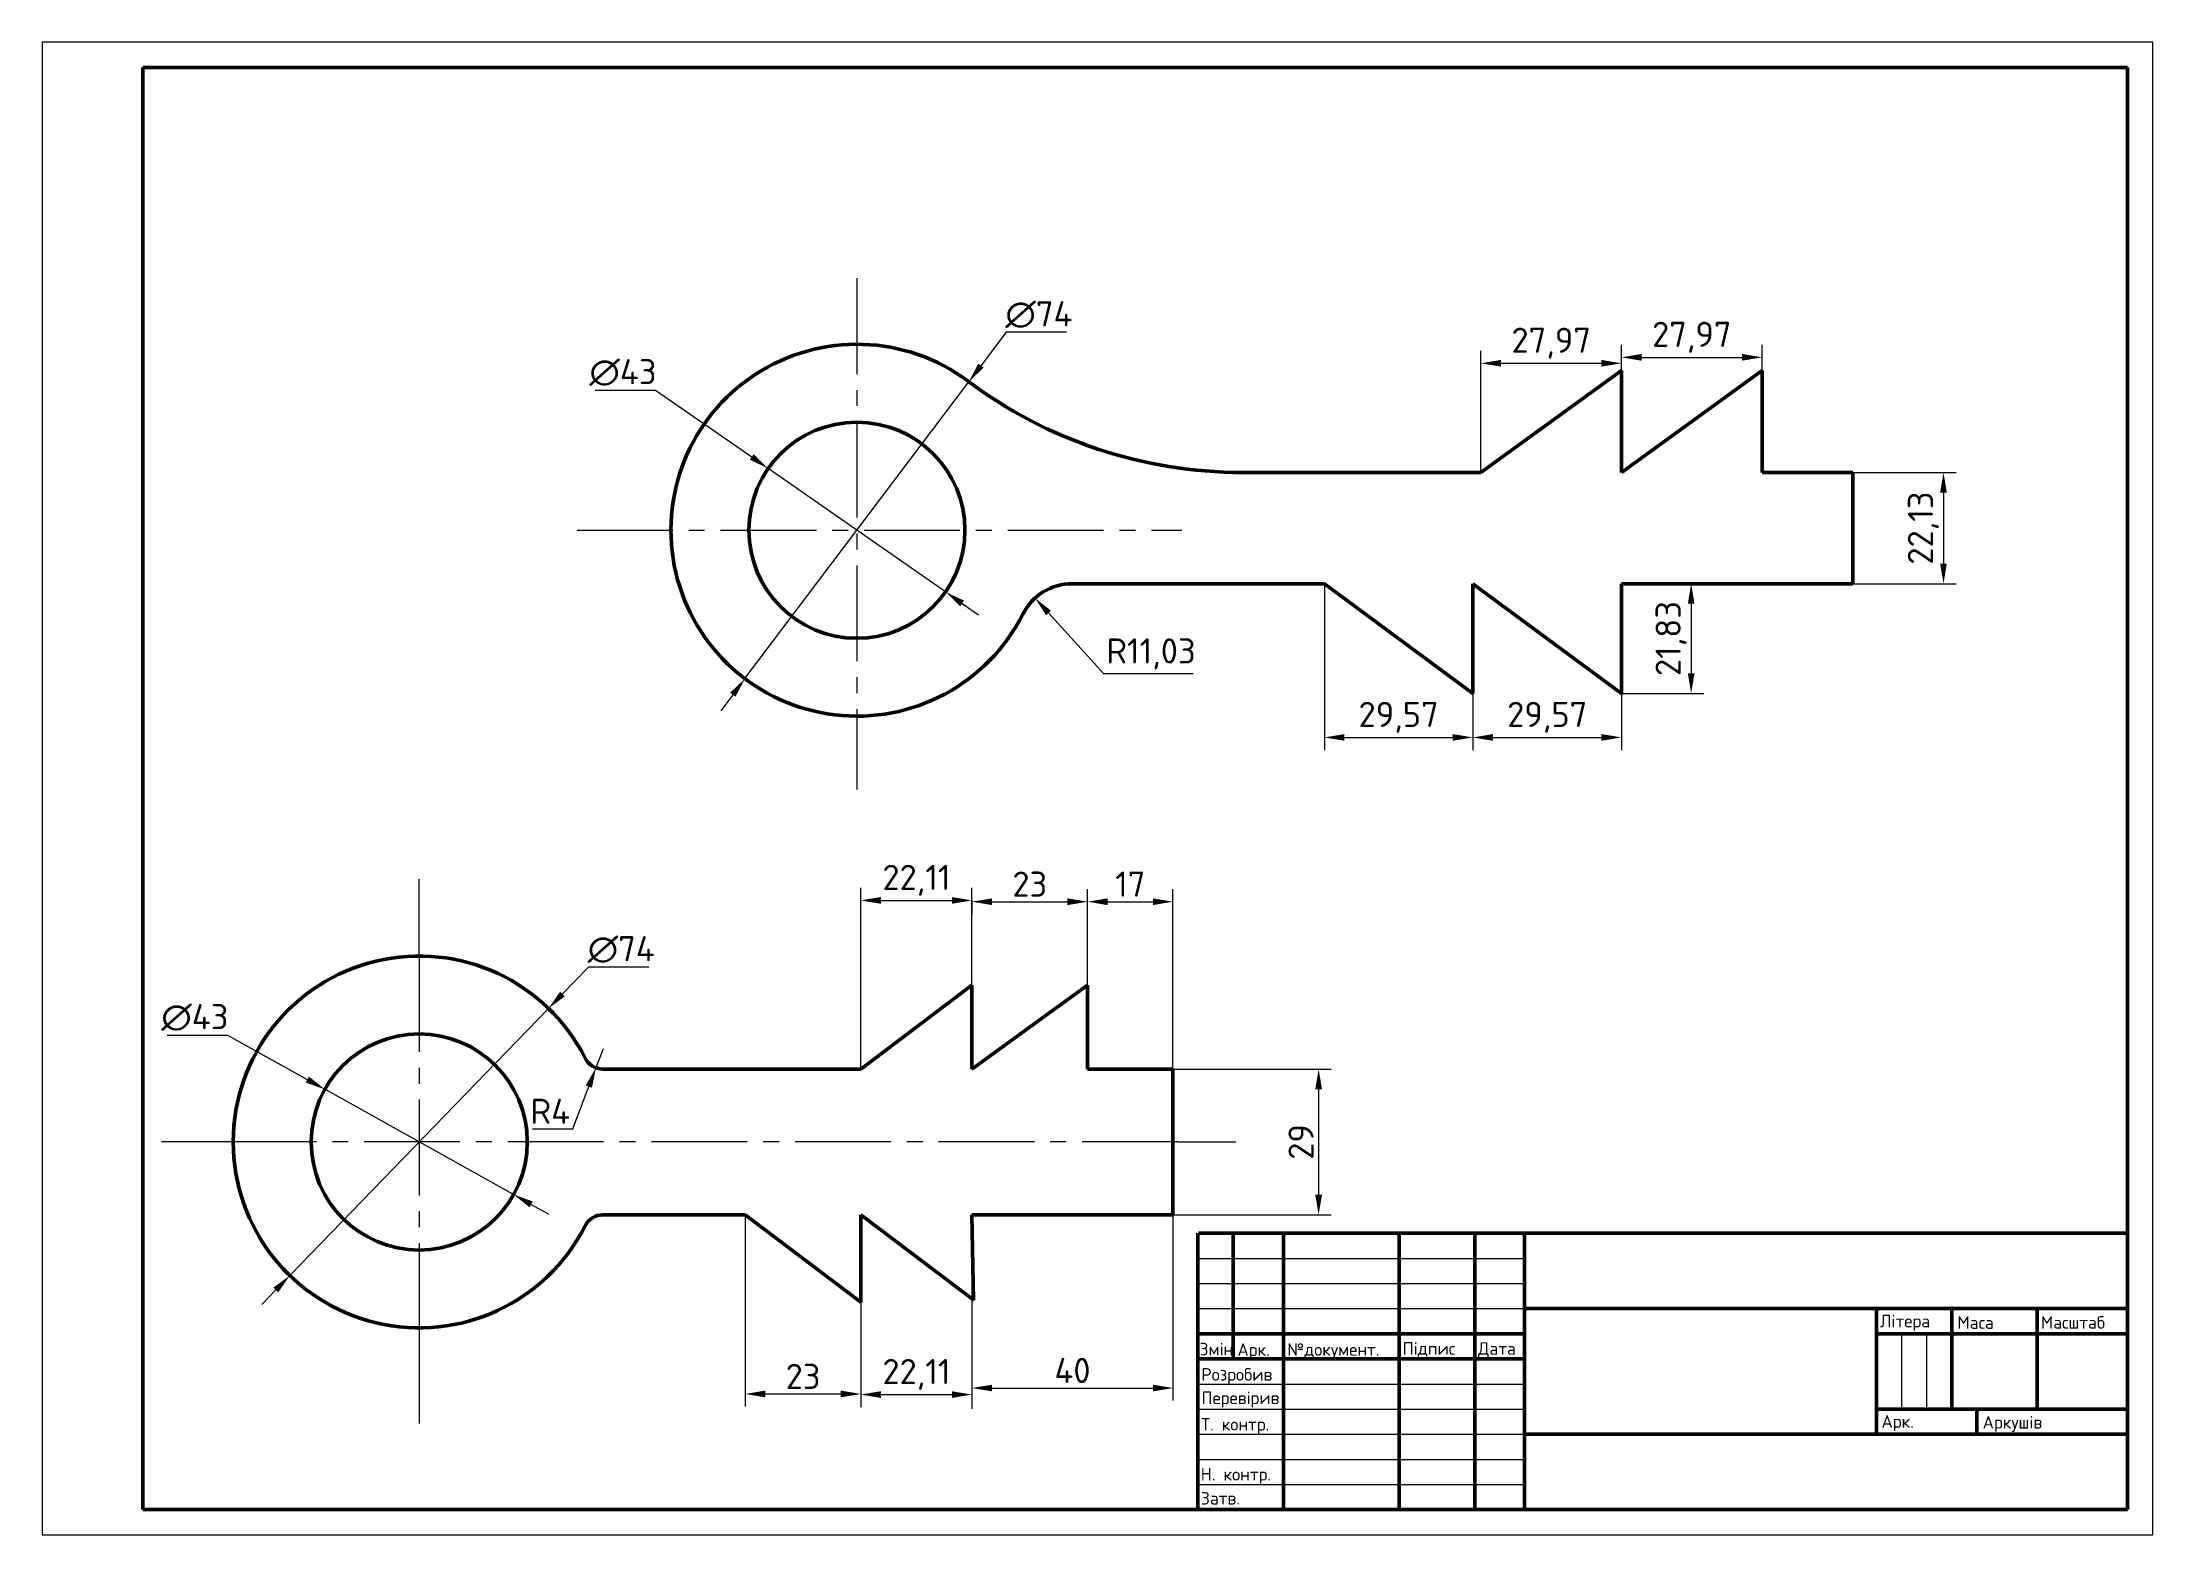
# Model space of a CAD drawing. Header units: millimetres. Extents: x 0 to 420, y 0 to 297.
import ezdxf

# ---------------------------------------------------------------- set-up
doc = ezdxf.new("R2010")
doc.units = ezdxf.units.MM
doc.linetypes.add('CENTER2', pattern=[28.575, 19.05, -3.175, 3.175, -3.175])
for name, color, linetype in [('dim', 171, 'Continuous'), ('dopom', 11, 'Continuous'), ('osi', 51, 'CENTER2'), ('r-text', 45, 'Continuous')]:
    doc.layers.add(name, color=color, linetype=linetype)
for name, color, linetype, lineweight in [('kontyr', 123, 'Continuous', 70), ('r-kontyr', 93, 'Continuous', 70), ('r-tonka', 151, 'Continuous', 25)]:
    doc.layers.add(name, color=color, linetype=linetype, lineweight=lineweight)
doc.styles.add('ДСТУ', font='isocpeur.ttf', dxfattribs={"height": 5})
doc.dimstyles.new('ДСТУ', dxfattribs={"dimtxt": 2.5, "dimasz": 4, "dimexe": 2.5, "dimexo": 0, "dimgap": 1, "dimtad": 1, "dimtoh": 1, "dimtxsty": 'ДСТУ', "dimcen": 2.5, "dimadec": 0, "dimazin": 0, "dimtfac": 1, "dimtmove": 0, "dimatfit": 3, "dimfxl": 1, "dimarcsym": 0})

# ---------------------------------------------------------------- blocks, each defined once
blk = doc.blocks.new('*D30')
at = {"layer": 'Defpoints', "color": 0, "transparency": 16777216}
for p in [(56.24, 88.64), (93.8, 67.7)]:
    blk.add_point(p, dxfattribs=at)
at = {"layer": 'dim', "color": 0, "lineweight": -2, "transparency": 16777216}
for p, q in [((24.87, 99.44), (36.87, 99.44)), ((36.87, 99.44), (52.75, 90.58)), ((93.8, 67.7), (56.24, 88.64)), ((97.29, 65.75), (100.79, 63.8))]:
    blk.add_line(p, q, dxfattribs=at)
at = {"layer": 'dim', "color": 0, "transparency": 16777216}
for points in [[(53.07, 91.17), (52.42, 90), (56.24, 88.64)], [(97.62, 66.33), (96.97, 65.17), (93.8, 67.7)]]:
    blk.add_solid(points, dxfattribs=at)
at = {"layer": 'dim', "color": 0, "transparency": 16777216, "insert": (30.37, 102.94), "char_height": 5, "attachment_point": 5, "style": 'ДСТУ'}
blk.add_mtext('∅43', dxfattribs=at)
blk = doc.blocks.new('*D31')
at = {"layer": 'Defpoints', "color": 0, "transparency": 16777216}
for p in [(100.76, 104.74), (49.28, 51.59)]:
    blk.add_point(p, dxfattribs=at)
at = {"layer": 'dim', "color": 0, "lineweight": -2, "transparency": 16777216}
for p, q in [((108.72, 112.96), (103.54, 107.62)), ((120.72, 112.96), (108.72, 112.96)), ((49.28, 51.59), (100.76, 104.74)), ((46.49, 48.72), (43.71, 45.84))]:
    blk.add_line(p, q, dxfattribs=at)
at = {"layer": 'dim', "color": 0, "transparency": 16777216}
for points in [[(103.07, 108.08), (104.02, 107.15), (100.76, 104.74)], [(46.02, 49.18), (46.97, 48.25), (49.28, 51.59)]]:
    blk.add_solid(points, dxfattribs=at)
at = {"layer": 'dim', "color": 0, "transparency": 16777216, "insert": (115.22, 116.46), "char_height": 5, "attachment_point": 5, "style": 'ДСТУ'}
blk.add_mtext('∅74', dxfattribs=at)
blk = doc.blocks.new('*D32')
at = {"layer": 'Defpoints', "color": 0, "transparency": 16777216}
for p in [(185.02, 126.23), (162.91, 92.67), (185.02, 92.67)]:
    blk.add_point(p, dxfattribs=at)
at = {"layer": 'dim', "color": 0, "lineweight": -2, "transparency": 16777216}
for p, q in [((162.91, 92.67), (162.91, 128.73)), ((166.91, 126.23), (181.02, 126.23)), ((185.02, 92.67), (185.02, 128.73))]:
    blk.add_line(p, q, dxfattribs=at)
at = {"layer": 'dim', "color": 0, "transparency": 16777216}
for points in [[(166.91, 126.9), (166.91, 125.56), (162.91, 126.23)], [(181.02, 126.9), (181.02, 125.56), (185.02, 126.23)]]:
    blk.add_solid(points, dxfattribs=at)
at = {"layer": 'dim', "color": 0, "transparency": 16777216, "insert": (173.97, 130.23), "char_height": 5, "attachment_point": 5, "style": 'ДСТУ'}
blk.add_mtext('22,11', dxfattribs=at)
blk = doc.blocks.new('*D33')
at = {"layer": 'Defpoints', "color": 0, "transparency": 16777216}
for p in [(139.91, 63.67), (162.91, 63.67), (162.91, 28.02)]:
    blk.add_point(p, dxfattribs=at)
at = {"layer": 'dim', "color": 0, "lineweight": -2, "transparency": 16777216}
for p, q in [((139.91, 63.67), (139.91, 25.52)), ((162.91, 63.67), (162.91, 25.52)), ((143.91, 28.02), (158.91, 28.02))]:
    blk.add_line(p, q, dxfattribs=at)
at = {"layer": 'dim', "color": 0, "transparency": 16777216}
for points in [[(143.91, 28.69), (143.91, 27.35), (139.91, 28.02)], [(158.91, 28.69), (158.91, 27.35), (162.91, 28.02)]]:
    blk.add_solid(points, dxfattribs=at)
at = {"layer": 'dim', "color": 0, "transparency": 16777216, "insert": (151.41, 31.52), "char_height": 5, "attachment_point": 5, "style": 'ДСТУ'}
blk.add_mtext('23', dxfattribs=at)
blk = doc.blocks.new('*D34')
at = {"layer": 'Defpoints', "color": 0, "transparency": 16777216}
for p in [(162.91, 63.67), (185.02, 63.67), (185.02, 27.9)]:
    blk.add_point(p, dxfattribs=at)
at = {"layer": 'dim', "color": 0, "lineweight": -2, "transparency": 16777216}
for p, q in [((162.91, 63.67), (162.91, 25.4)), ((185.02, 63.67), (185.02, 25.4)), ((166.91, 27.9), (181.02, 27.9))]:
    blk.add_line(p, q, dxfattribs=at)
at = {"layer": 'dim', "color": 0, "transparency": 16777216}
for points in [[(166.91, 28.56), (166.91, 27.23), (162.91, 27.9)], [(181.02, 28.56), (181.02, 27.23), (185.02, 27.9)]]:
    blk.add_solid(points, dxfattribs=at)
at = {"layer": 'dim', "color": 0, "transparency": 16777216, "insert": (173.97, 31.9), "char_height": 5, "attachment_point": 5, "style": 'ДСТУ'}
blk.add_mtext('22,11', dxfattribs=at)
blk = doc.blocks.new('*D35')
at = {"layer": 'Defpoints', "color": 0, "transparency": 16777216}
for p in [(185.02, 126.23), (208.02, 125.97), (208.02, 101.67)]:
    blk.add_point(p, dxfattribs=at)
at = {"layer": 'dim', "color": 0, "lineweight": -2, "transparency": 16777216}
for p, q in [((185.02, 126.23), (185.02, 123.47)), ((208.02, 101.67), (208.02, 128.47)), ((189.02, 125.97), (204.02, 125.97))]:
    blk.add_line(p, q, dxfattribs=at)
at = {"layer": 'dim', "color": 0, "transparency": 16777216}
for points in [[(189.02, 126.64), (189.02, 125.3), (185.02, 125.97)], [(204.02, 126.64), (204.02, 125.3), (208.02, 125.97)]]:
    blk.add_solid(points, dxfattribs=at)
at = {"layer": 'dim', "color": 0, "transparency": 16777216, "insert": (196.52, 129.47), "char_height": 5, "attachment_point": 5, "style": 'ДСТУ'}
blk.add_mtext('23', dxfattribs=at)
blk = doc.blocks.new('*D36')
at = {"layer": 'Defpoints', "color": 0, "transparency": 16777216}
for p in [(225.02, 125.97), (208.02, 92.67), (225.02, 92.67)]:
    blk.add_point(p, dxfattribs=at)
at = {"layer": 'dim', "color": 0, "lineweight": -2, "transparency": 16777216}
for p, q in [((208.02, 92.67), (208.02, 128.47)), ((225.02, 92.67), (225.02, 128.47)), ((212.02, 125.97), (221.02, 125.97))]:
    blk.add_line(p, q, dxfattribs=at)
at = {"layer": 'dim', "color": 0, "transparency": 16777216}
for points in [[(212.02, 126.64), (212.02, 125.3), (208.02, 125.97)], [(221.02, 126.64), (221.02, 125.3), (225.02, 125.97)]]:
    blk.add_solid(points, dxfattribs=at)
at = {"layer": 'dim', "color": 0, "transparency": 16777216, "insert": (216.52, 129.47), "char_height": 5, "attachment_point": 5, "style": 'ДСТУ'}
blk.add_mtext('17', dxfattribs=at)
blk = doc.blocks.new('*D37')
at = {"layer": 'Defpoints', "color": 0, "transparency": 16777216}
for p in [(185.02, 63.67), (225.02, 63.67), (225.02, 29.2)]:
    blk.add_point(p, dxfattribs=at)
at = {"layer": 'dim', "color": 0, "lineweight": -2, "transparency": 16777216}
for p, q in [((185.02, 63.67), (185.02, 26.7)), ((225.02, 63.67), (225.02, 26.7)), ((189.02, 29.2), (221.02, 29.2))]:
    blk.add_line(p, q, dxfattribs=at)
at = {"layer": 'dim', "color": 0, "transparency": 16777216}
for points in [[(189.02, 29.86), (189.02, 28.53), (185.02, 29.2)], [(221.02, 29.86), (221.02, 28.53), (225.02, 29.2)]]:
    blk.add_solid(points, dxfattribs=at)
at = {"layer": 'dim', "color": 0, "transparency": 16777216, "insert": (205.02, 32.7), "char_height": 5, "attachment_point": 5, "style": 'ДСТУ'}
blk.add_mtext('40', dxfattribs=at)
blk = doc.blocks.new('*D38')
at = {"layer": 'Defpoints', "color": 0, "transparency": 16777216}
for p in [(225.02, 92.67), (225.02, 63.67), (254, 63.67)]:
    blk.add_point(p, dxfattribs=at)
at = {"layer": 'dim', "color": 0, "lineweight": -2, "transparency": 16777216}
for p, q in [((225.02, 92.67), (256.5, 92.67)), ((254, 88.67), (254, 67.67)), ((225.02, 63.67), (256.5, 63.67))]:
    blk.add_line(p, q, dxfattribs=at)
at = {"layer": 'dim', "color": 0, "transparency": 16777216}
for points in [[(253.34, 88.67), (254.67, 88.67), (254, 92.67)], [(253.34, 67.67), (254.67, 67.67), (254, 63.67)]]:
    blk.add_solid(points, dxfattribs=at)
at = {"layer": 'dim', "color": 0, "transparency": 16777216, "insert": (250.5, 78.17), "char_height": 5, "attachment_point": 5, "rotation": 90, "style": 'ДСТУ'}
blk.add_mtext('29', dxfattribs=at)
blk = doc.blocks.new('*D39')
at = {"layer": 'Defpoints', "color": 0, "transparency": 16777216}
for p in [(111.61, 96.67), (110.19, 92.93)]:
    blk.add_point(p, dxfattribs=at)
at = {"layer": 'dim', "color": 0, "lineweight": -2, "transparency": 16777216}
for p, q in [((111.61, 96.67), (110.19, 92.93)), ((105.59, 80.77), (108.78, 89.18)), ((97.59, 80.77), (105.59, 80.77))]:
    blk.add_line(p, q, dxfattribs=at)
at = {"layer": 'dim', "color": 0, "transparency": 16777216}
blk.add_solid([(108.15, 89.42), (109.4, 88.95), (110.19, 92.93)], dxfattribs=at)
at = {"layer": 'dim', "color": 0, "transparency": 16777216, "insert": (101.09, 84.27), "char_height": 5, "attachment_point": 5, "style": 'ДСТУ'}
blk.add_mtext('R4', dxfattribs=at)
blk = doc.blocks.new('*D21')
at = {"layer": 'Defpoints', "color": 0, "transparency": 16777216}
for p in [(144.47, 212.18), (179.76, 187.62)]:
    blk.add_point(p, dxfattribs=at)
at = {"layer": 'dim', "color": 0, "lineweight": -2, "transparency": 16777216}
for p, q in [((110.06, 227.78), (122.06, 227.78)), ((122.06, 227.78), (141.19, 214.47)), ((179.76, 187.62), (144.47, 212.18)), ((183.05, 185.33), (186.33, 183.05))]:
    blk.add_line(p, q, dxfattribs=at)
at = {"layer": 'dim', "color": 0, "transparency": 16777216}
for points in [[(141.57, 215.01), (140.81, 213.92), (144.47, 212.18)], [(183.43, 185.88), (182.67, 184.78), (179.76, 187.62)]]:
    blk.add_solid(points, dxfattribs=at)
at = {"layer": 'dim', "color": 0, "transparency": 16777216, "insert": (115.56, 231.28), "char_height": 5, "attachment_point": 5, "style": 'ДСТУ'}
blk.add_mtext('∅43', dxfattribs=at)
blk = doc.blocks.new('*D22')
at = {"layer": 'Defpoints', "color": 0, "transparency": 16777216}
for p in [(184.4, 229.44), (139.84, 170.36)]:
    blk.add_point(p, dxfattribs=at)
at = {"layer": 'dim', "color": 0, "lineweight": -2, "transparency": 16777216}
for p, q in [((191.84, 239.3), (186.81, 232.63)), ((203.84, 239.3), (191.84, 239.3)), ((139.84, 170.36), (184.4, 229.44)), ((137.43, 167.16), (135.02, 163.97))]:
    blk.add_line(p, q, dxfattribs=at)
blk.add_arc((162.12, 199.9), 37, 49.1046, 53.1969, dxfattribs=at)
at = {"layer": 'dim', "color": 0, "transparency": 16777216}
for points in [[(186.27, 233.03), (187.34, 232.23), (184.4, 229.44)], [(136.9, 167.57), (137.96, 166.76), (139.84, 170.36)]]:
    blk.add_solid(points, dxfattribs=at)
at = {"layer": 'dim', "color": 0, "transparency": 16777216, "insert": (198.34, 242.8), "char_height": 5, "attachment_point": 5, "style": 'ДСТУ'}
blk.add_mtext('∅74', dxfattribs=at)
blk = doc.blocks.new('*D23')
at = {"layer": 'Defpoints', "color": 0, "transparency": 16777216}
for p in [(360.28, 211.39), (360.28, 189.25), (378.35, 189.25)]:
    blk.add_point(p, dxfattribs=at)
at = {"layer": 'dim', "color": 0, "lineweight": -2, "transparency": 16777216}
for p, q in [((360.28, 211.39), (380.85, 211.39)), ((378.35, 207.39), (378.35, 193.25)), ((360.28, 189.25), (380.85, 189.25))]:
    blk.add_line(p, q, dxfattribs=at)
at = {"layer": 'dim', "color": 0, "transparency": 16777216}
for points in [[(377.68, 207.39), (379.01, 207.39), (378.35, 211.39)], [(377.68, 193.25), (379.01, 193.25), (378.35, 189.25)]]:
    blk.add_solid(points, dxfattribs=at)
at = {"layer": 'dim', "color": 0, "transparency": 16777216, "insert": (374.35, 200.32), "char_height": 5, "attachment_point": 5, "rotation": 90, "style": 'ДСТУ'}
blk.add_mtext('22,13', dxfattribs=at)
blk = doc.blocks.new('*D24')
at = {"layer": 'Defpoints', "color": 0, "transparency": 16777216}
for p in [(255.14, 189.25), (284.71, 189.25), (284.71, 158.66)]:
    blk.add_point(p, dxfattribs=at)
at = {"layer": 'dim', "color": 0, "lineweight": -2, "transparency": 16777216}
for p, q in [((255.14, 189.25), (255.14, 156.16)), ((284.71, 189.25), (284.71, 156.16)), ((259.14, 158.66), (280.71, 158.66))]:
    blk.add_line(p, q, dxfattribs=at)
at = {"layer": 'dim', "color": 0, "transparency": 16777216}
for points in [[(259.14, 159.33), (259.14, 158), (255.14, 158.66)], [(280.71, 159.33), (280.71, 158), (284.71, 158.66)]]:
    blk.add_solid(points, dxfattribs=at)
at = {"layer": 'dim', "color": 0, "transparency": 16777216, "insert": (269.92, 162.66), "char_height": 5, "attachment_point": 5, "style": 'ДСТУ'}
blk.add_mtext('29,57', dxfattribs=at)
blk = doc.blocks.new('*D25')
at = {"layer": 'Defpoints', "color": 0, "transparency": 16777216}
for p in [(284.71, 189.25), (314.27, 189.25), (314.27, 158.66)]:
    blk.add_point(p, dxfattribs=at)
at = {"layer": 'dim', "color": 0, "lineweight": -2, "transparency": 16777216}
for p, q in [((284.71, 189.25), (284.71, 156.16)), ((314.27, 189.25), (314.27, 156.16)), ((288.71, 158.66), (310.27, 158.66))]:
    blk.add_line(p, q, dxfattribs=at)
at = {"layer": 'dim', "color": 0, "transparency": 16777216}
for points in [[(288.71, 159.33), (288.71, 158), (284.71, 158.66)], [(310.27, 159.33), (310.27, 158), (314.27, 158.66)]]:
    blk.add_solid(points, dxfattribs=at)
at = {"layer": 'dim', "color": 0, "transparency": 16777216, "insert": (299.49, 162.66), "char_height": 5, "attachment_point": 5, "style": 'ДСТУ'}
blk.add_mtext('29,57', dxfattribs=at)
blk = doc.blocks.new('*D26')
at = {"layer": 'Defpoints', "color": 0, "transparency": 16777216}
for p in [(314.27, 233.11), (286.3, 211.39), (314.27, 211.39)]:
    blk.add_point(p, dxfattribs=at)
at = {"layer": 'dim', "color": 0, "lineweight": -2, "transparency": 16777216}
for p, q in [((286.3, 211.39), (286.3, 235.61)), ((314.27, 211.39), (314.27, 235.61)), ((290.3, 233.11), (310.27, 233.11))]:
    blk.add_line(p, q, dxfattribs=at)
at = {"layer": 'dim', "color": 0, "transparency": 16777216}
for points in [[(290.3, 233.78), (290.3, 232.45), (286.3, 233.11)], [(310.27, 233.78), (310.27, 232.45), (314.27, 233.11)]]:
    blk.add_solid(points, dxfattribs=at)
at = {"layer": 'dim', "color": 0, "transparency": 16777216, "insert": (300.29, 237.11), "char_height": 5, "attachment_point": 5, "style": 'ДСТУ'}
blk.add_mtext('27,97', dxfattribs=at)
blk = doc.blocks.new('*D27')
at = {"layer": 'Defpoints', "color": 0, "transparency": 16777216}
for p in [(342.24, 234.29), (314.27, 211.39), (342.24, 211.39)]:
    blk.add_point(p, dxfattribs=at)
at = {"layer": 'dim', "color": 0, "lineweight": -2, "transparency": 16777216}
for p, q in [((314.27, 211.39), (314.27, 236.79)), ((342.24, 211.39), (342.24, 236.79)), ((318.27, 234.29), (338.24, 234.29))]:
    blk.add_line(p, q, dxfattribs=at)
at = {"layer": 'dim', "color": 0, "transparency": 16777216}
for points in [[(318.27, 234.96), (318.27, 233.63), (314.27, 234.29)], [(338.24, 234.96), (338.24, 233.63), (342.24, 234.29)]]:
    blk.add_solid(points, dxfattribs=at)
at = {"layer": 'dim', "color": 0, "transparency": 16777216, "insert": (328.26, 238.29), "char_height": 5, "attachment_point": 5, "style": 'ДСТУ'}
blk.add_mtext('27,97', dxfattribs=at)
blk = doc.blocks.new('*D28')
at = {"layer": 'Defpoints', "color": 0, "transparency": 16777216}
for p in [(314.27, 189.25), (314.27, 167.43), (328.14, 167.43)]:
    blk.add_point(p, dxfattribs=at)
at = {"layer": 'dim', "color": 0, "lineweight": -2, "transparency": 16777216}
for p, q in [((314.27, 189.25), (330.64, 189.25)), ((328.14, 185.25), (328.14, 171.43)), ((314.27, 167.43), (330.64, 167.43))]:
    blk.add_line(p, q, dxfattribs=at)
at = {"layer": 'dim', "color": 0, "transparency": 16777216}
for points in [[(327.48, 185.25), (328.81, 185.25), (328.14, 189.25)], [(327.48, 171.43), (328.81, 171.43), (328.14, 167.43)]]:
    blk.add_solid(points, dxfattribs=at)
at = {"layer": 'dim', "color": 0, "transparency": 16777216, "insert": (324.14, 178.34), "char_height": 5, "attachment_point": 5, "rotation": 90, "style": 'ДСТУ'}
blk.add_mtext('21,83', dxfattribs=at)
blk = doc.blocks.new('*D29')
at = {"layer": 'Defpoints', "color": 0, "transparency": 16777216}
for p in [(197.57, 186.4), (204.98, 178.23)]:
    blk.add_point(p, dxfattribs=at)
at = {"layer": 'dim', "color": 0, "lineweight": -2, "transparency": 16777216}
for p, q in [((211.27, 171.29), (200.26, 183.43)), ((229.02, 171.29), (211.27, 171.29))]:
    blk.add_line(p, q, dxfattribs=at)
at = {"layer": 'dim', "color": 0, "transparency": 16777216}
blk.add_solid([(200.75, 183.88), (199.76, 182.98), (197.57, 186.4)], dxfattribs=at)
at = {"layer": 'dim', "color": 0, "transparency": 16777216, "insert": (220.64, 175.29), "char_height": 5, "attachment_point": 5, "style": 'ДСТУ'}
blk.add_mtext('R11,03', dxfattribs=at)

msp = doc.modelspace()

# ---------------------------------------------------------------- linework, layer by layer
for p, q in [((230, 60), (230, 60)), ((365, 45), (365, 45)), ((230, 35), (230, 35)), ((230, 35), (230, 35)), ((230, 35), (230, 35)), ((230, 35), (230, 35)), ((380, 25), (380, 25)), ((415, 20), (415, 20)), ((247, 5), (247, 5)), ((247, 5), (247, 5)), ((247, 5), (247, 5)), ((247, 5), (247, 5)), ((247, 5), (247, 5)), ((247, 5), (247, 5)), ((247, 5), (247, 5))]:
    msp.add_line(p, q)
at = {"layer": 'dim'}
msp.add_line((185.019, 63.666), (225.019, 63.666), dxfattribs=at)
at = {"layer": 'dopom'}
for p, q in [((185.019, 92.666), (185.019, 109.377)), ((208.019, 92.666), (208.019, 109.377)), ((162.913, 63.666), (162.913, 28.019)), ((185.019, 63.666), (185.019, 25.071))]:
    msp.add_line(p, q, dxfattribs=at)
at = {"layer": 'kontyr'}
for p, q in [((314.273, 231.709), (286.304, 211.388)), ((314.273, 211.388), (342.243, 231.709)), ((314.273, 231.709), (314.273, 211.388)), ((342.243, 231.709), (342.243, 211.388)), ((286.304, 211.388), (238.799, 211.388)), ((360.285, 211.388), (342.243, 211.388)), ((360.285, 211.388), (360.285, 189.254)), ((255.141, 189.254), (204.976, 189.254)), ((255.141, 189.254), (284.707, 167.427)), ((284.707, 189.254), (314.273, 167.427)), ((284.707, 189.254), (284.707, 167.427)), ((360.285, 189.254), (314.273, 189.254)), ((314.273, 189.254), (314.273, 167.427)), ((185.019, 109.377), (162.913, 92.666)), ((185.019, 92.666), (208.019, 109.377)), ((185.019, 109.377), (185.019, 92.666)), ((208.019, 109.377), (208.019, 92.666)), ((162.913, 92.666), (111.608, 92.666)), ((225.019, 92.666), (208.019, 92.666)), ((225.019, 78.166), (225.019, 92.666)), ((225.019, 78.166), (225.019, 63.666)), ((139.913, 63.666), (111.608, 63.666)), ((139.913, 63.666), (162.934, 46.264)), ((162.913, 63.666), (185.37, 46.691)), ((162.913, 63.666), (162.913, 46.236)), ((225.019, 63.666), (185.019, 63.666)), ((185.019, 63.666), (185.35, 46.663))]:
    msp.add_line(p, q, dxfattribs=at)
for centre in [(162.118, 199.899), (75.019, 78.166)]:
    msp.add_circle(centre, 21.5, dxfattribs=at)
for centre, radius, start, end in [((162.118, 199.899), 37, 53.19686, 333.17805), ((238.799, 302.389), 91.001, 233.19686, 270), ((204.976, 178.229), 11.025, 90, 153.17805), ((75.019, 78.166), 37, 26.82195, 333.17805), ((111.608, 96.666), 4, 206.82195, 270), ((111.608, 59.666), 4, 90, 153.17805)]:
    msp.add_arc(centre, radius, start, end, dxfattribs=at)
at = {"layer": 'osi'}
for p, q in [((162.118, 250.02), (162.118, 148.305)), ((106.427, 199.899), (226.786, 199.899)), ((75.019, 115.166), (75.019, 130.46)), ((75.019, 115.166), (75.019, 41.166)), ((38.019, 78.166), (23.739, 78.166)), ((226.009, 78.166), (38.019, 78.166)), ((226.009, 78.166), (237.547, 78.166)), ((75.019, 41.166), (75.019, 21.402))]:
    msp.add_line(p, q, dxfattribs=at)
at = {"layer": 'r-kontyr'}
for p, q in [((415, 292), (20, 292)), ((20, 292), (20, 5)), ((415, 5), (415, 292)), ((229.986, 60.006), (229.986, 5.006)), ((415.086, 60), (230.086, 60)), ((237, 60), (237, 35)), ((247, 60), (247, 5)), ((270, 60), (270, 5)), ((285.086, 60), (285.086, 5)), ((295, 60), (295, 5)), ((295, 45), (415, 45)), ((365, 20), (365, 45)), ((380, 45), (380, 25)), ((397, 45), (397, 25)), ((230, 40), (295, 40)), ((365, 40), (415, 40)), ((295, 35), (230, 35)), ((415, 25), (365, 25)), ((385, 20), (385, 25)), ((415, 20), (295, 20)), ((20, 5), (415, 5))]:
    msp.add_line(p, q, dxfattribs=at)
at = {"layer": 'r-tonka'}
for p, q in [((420, 297), (0, 297)), ((0, 297), (0, 0)), ((420, 0), (420, 297)), ((230.086, 55), (295.086, 55)), ((289.608, 55), (289.608, 55)), ((229.961, 50.002), (294.961, 50.002)), ((229.993, 45.002), (294.993, 45.002)), ((370, 40), (370, 25)), ((375, 40), (375, 25)), ((229.986, 30.002), (294.986, 30.002)), ((229.992, 25.002), (294.992, 25.002)), ((229.999, 20.002), (294.999, 20.002)), ((230.005, 15.002), (295.005, 15.002)), ((229.961, 10.002), (294.961, 10.002)), ((0, 0), (420, 0))]:
    msp.add_line(p, q, dxfattribs=at)

# ---------------------------------------------------------------- texts
at = {"layer": 'r-text', "char_height": 2.5, "attachment_point": 1, "style": 'ДСТУ'}
for s, width, gutter_width, insert in [('Літера', 10, 12.5, (365.719, 43.779)), ('Маса', 10, 12.5, (381.112, 43.478)), ('Масштаб', 10, 12.5, (397.723, 43.506)), ('Змін', 10, 25, (230.326, 38.19)), ('Арк.', 10, 12.5, (237.848, 38.089)), ('\\pxi-3,l4,t4;№документ.', 22.4284, 12.5, (245.257, 38.112)), ('Підпис', 10, 12.5, (270.72, 38.315)), ('Розробив', 12.31071, 12.5, (230.674, 33.162)), ('Перевірив', 10, 12.5, (230.674, 28.501)), ('Т. контр.', 14.47953, 12.5, (230.616, 23.236)), ('Арк.', 10, 12.5, (366.016, 23.807)), ('Аркушів', 10, 12.5, (386.146, 23.642)), ('Н. контр.', 14.84177, 12.5, (230.536, 13.293)), ('Затв.', 10, 12.5, (230.598, 8.514))]:
    msp.add_mtext_dynamic_manual_height_columns(s, width=width, gutter_width=gutter_width, heights=[0], dxfattribs=dict(at, insert=insert))
at = {"layer": 'r-text', "insert": (285.727, 38.315), "char_height": 2.5, "attachment_point": 1, "style": 'ДСТУ'}
msp.add_mtext('Дата', dxfattribs=at)

# ---------------------------------------------------------------- dimensions: what is measured, and where the dimension line sits
at = {"layer": 'dim'}
for p1, p2, picture, middle in [((139.838, 170.359), (184.397, 229.439), '*D22', (198.337, 239.303)), ((179.764, 187.616), (144.472, 212.181), '*D21', (115.558, 227.781)), ((49.277, 51.59), (100.762, 104.743), '*D31', (115.224, 112.964)), ((93.798, 67.698), (56.24, 88.635), '*D30', (30.366, 99.436))]:
    dim = msp.add_diameter_dim_2p(p1=p1, p2=p2, dimstyle='ДСТУ', dxfattribs=at)
    dim.commit()
    dim.dimension.update_dxf_attribs({"geometry": picture, "text_midpoint": middle, "dimtype": 163})
for base, p1, p2, picture, middle in [((314.273, 233.112), (286.304, 211.388), (314.273, 211.388), '*D26', (300.288, 237.112)), ((342.243, 234.294), (314.273, 211.388), (342.243, 211.388), '*D27', (328.258, 238.294)), ((284.707, 158.664), (255.141, 189.254), (284.707, 189.254), '*D24', (269.924, 162.664)), ((314.273, 158.664), (284.707, 189.254), (314.273, 189.254), '*D25', (299.49, 162.664)), ((185.019, 126.231), (162.913, 92.666), (185.019, 92.666), '*D32', (173.966, 130.231)), ((208.019, 125.971), (185.019, 126.231), (208.019, 101.668), '*D35', (196.519, 129.471)), ((225.019, 125.971), (208.019, 92.666), (225.019, 92.666), '*D36', (216.519, 129.471)), ((162.913, 28.019), (139.913, 63.666), (162.913, 63.666), '*D33', (151.413, 31.519)), ((185.019, 27.897), (162.913, 63.666), (185.019, 63.666), '*D34', (173.966, 31.897)), ((225.019, 29.198), (185.019, 63.666), (225.019, 63.666), '*D37', (205.019, 32.698))]:
    dim = msp.add_linear_dim(base=base, p1=p1, p2=p2, dimstyle='ДСТУ', dxfattribs=at)
    dim.commit()
    dim.dimension.update_dxf_attribs({"geometry": picture, "text_midpoint": middle})
for base, p1, p2, picture, middle in [((378.346, 189.254), (360.285, 211.388), (360.285, 189.254), '*D23', (374.346, 200.321)), ((328.143, 167.427), (314.273, 189.254), (314.273, 167.427), '*D28', (324.143, 178.341)), ((254.003, 63.666), (225.019, 92.666), (225.019, 63.666), '*D38', (250.503, 78.166))]:
    dim = msp.add_linear_dim(base=base, p1=p1, p2=p2, angle=90, dimstyle='ДСТУ', dxfattribs=at)
    dim.commit()
    dim.dimension.update_dxf_attribs({"geometry": picture, "text_midpoint": middle})
dim = msp.add_radius_dim(center=(204.9763, 178.2287), mpoint=(197.5691, 186.3952), dimstyle='ДСТУ', dxfattribs=at)
dim.commit()
dim.dimension.update_dxf_attribs({"geometry": '*D29', "text_midpoint": (220.6428, 171.2923), "dimtype": 164})
dim = msp.add_radius_dim(center=(111.608, 96.666), mpoint=(110.193, 92.925), dimstyle='ДСТУ', dxfattribs=at)
dim.commit()
dim.dimension.update_dxf_attribs({"geometry": '*D39', "text_midpoint": (101.091, 84.267)})

doc.saveas('drawing.dxf')
